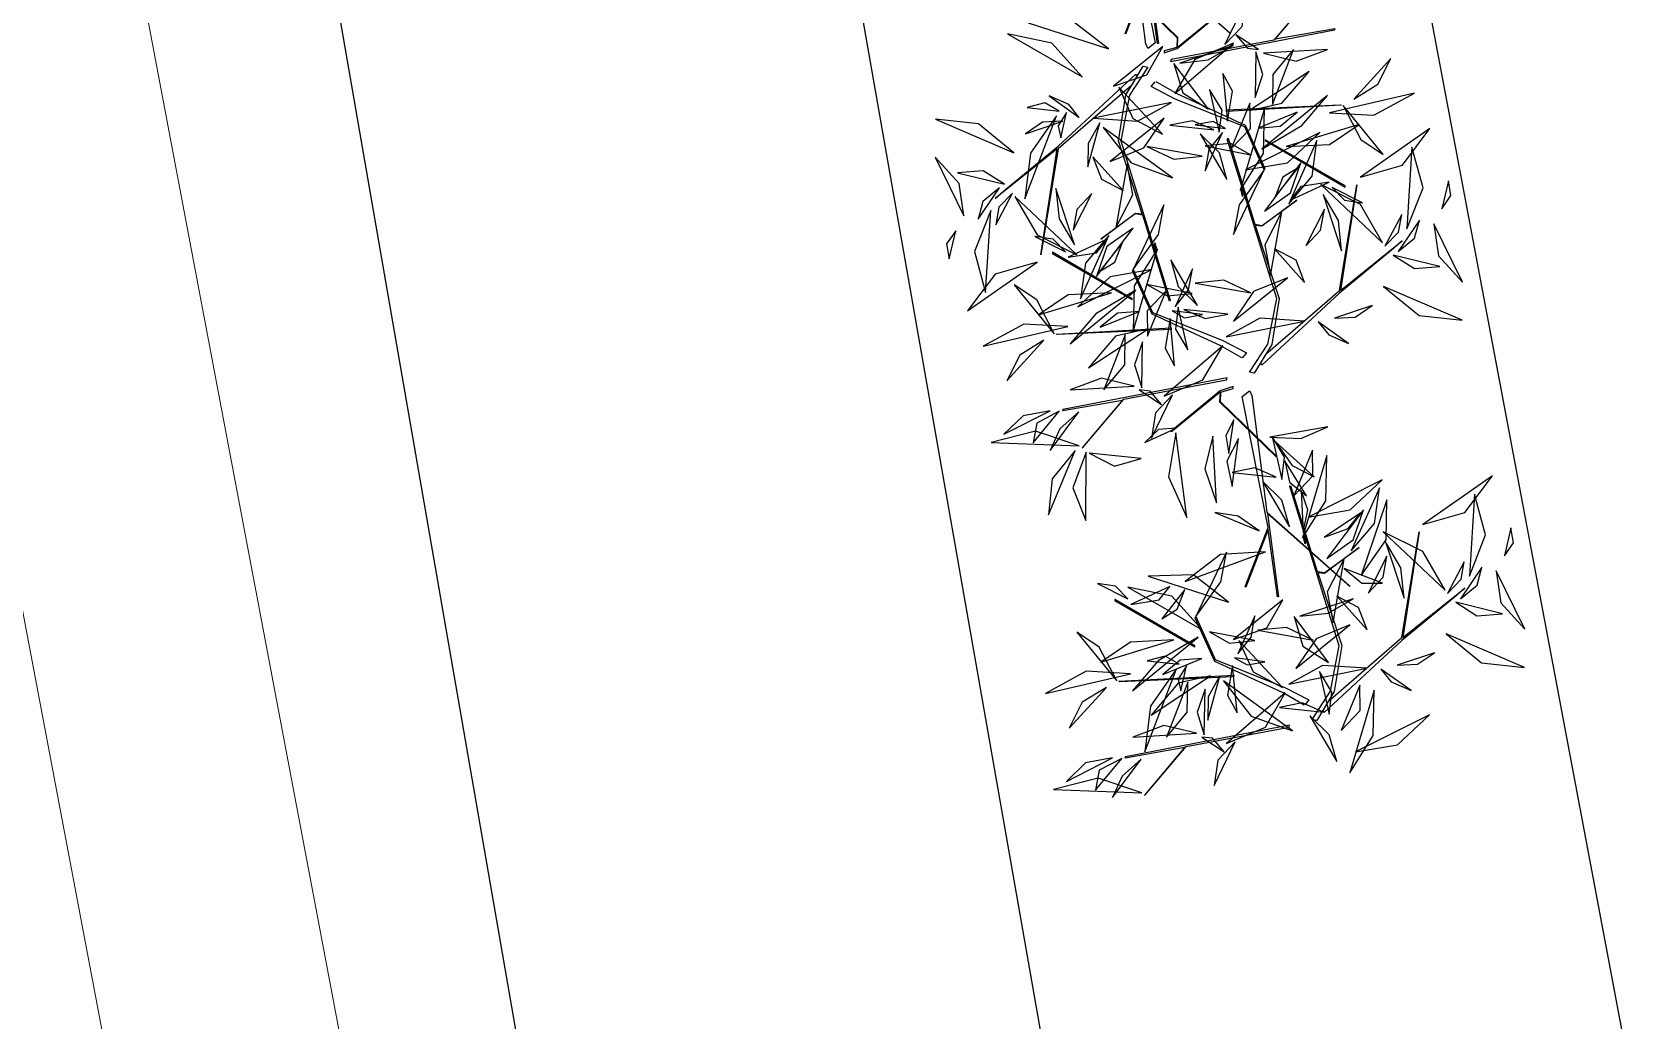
# Model space of a CAD drawing. Header units: centimetres. Extents: x 197412 to 267601, y -375791 to -305433.
# Drawn here: x 199485 to 203088, y -328362 to -326125 of the extents above; entities that cross this region are included whole.
import ezdxf

# ---------------------------------------------------------------- set-up
doc = ezdxf.new("R2010")
doc.units = ezdxf.units.CM
doc.layers.add('3-BAT C-Niveau 0', color=250, linetype='Continuous')
doc.layers.add('prlm-ZCARTOUCHE', color=7, linetype='Continuous', lineweight=13)

# ---------------------------------------------------------------- blocks, each defined once
blk = doc.blocks.new('Groupe-255-1')
at = {"linetype": 'Continuous', "flags": 128}
for points in [[(11934.28, -45371.44), (11952.97, -45387.98), (11950.45, -45369.08), (11950.69, -45369.1), (11952.76, -45384.33), (11957.88, -45371.26), (11957.97, -45371.42), (11952.82, -45384.75), (11958.65, -45414.43), (11957.04, -45415.69), (11956.48, -45414.72), (11953.08, -45388.27), (11934.45, -45371.63)], [(11975.53, -45412.25), (11956.84, -45395.71), (11959.36, -45414.6), (11959.12, -45414.58), (11957.05, -45399.36), (11951.93, -45412.43), (11951.84, -45412.27), (11956.99, -45398.93), (11951.16, -45369.26), (11952.77, -45367.99), (11953.33, -45368.96), (11956.73, -45395.42), (11975.36, -45412.06)], [(11960.69, -45416.68), (11963.64, -45415.67), (11974.81, -45406.51), (11974.63, -45406.54), (11963.68, -45415.49), (11963.78, -45413.18), (11951.12, -45400.9), (11950.86, -45400.86), (11963.6, -45413.26), (11963.54, -45415.44), (11960.68, -45416.2)], [(11956.99, -45419.92), (11952.83, -45426.29), (11950.82, -45436.57), (11962.05, -45472.67), (11961.87, -45472.88), (11955.83, -45453.43), (11954.12, -45453.15), (11946.31, -45458.84), (11954.21, -45452.99), (11955.72, -45453.14), (11950.29, -45436.62), (11951.96, -45426.22), (11953.34, -45424), (11936.64, -45438.44), (11932.75, -45462.38), (11936.45, -45438.44), (11922.43, -45449.63), (11924.84, -45447.53), (11936.65, -45437.8), (11954.26, -45421.52), (11954.45, -45422.03), (11953.34, -45424), (11955.93, -45419.69)], [(12000.5, -45428.43), (12000.73, -45428.55), (11974.75, -45429.97), (11974.77, -45429.58)], [(11980.01, -45488.98), (11984.17, -45482.62), (11986.18, -45472.33), (11974.95, -45436.23), (11975.13, -45436.03), (11981.17, -45455.48), (11982.88, -45455.75), (11990.69, -45450.07), (11982.79, -45455.92), (11981.28, -45455.77), (11986.71, -45472.29), (11985.04, -45482.69), (11983.66, -45484.91), (12000.36, -45470.47), (12004.25, -45446.53), (12000.55, -45470.46), (12014.57, -45459.27), (12012.16, -45461.38), (12000.35, -45471.1), (11982.74, -45487.39), (11982.55, -45486.88), (11983.66, -45484.91), (11981.07, -45489.21)], [(11983.56, -45436.37), (11983.56, -45436.56), (12001.65, -45447.08), (12001.61, -45446.82)], [(11953.44, -45472.53), (11953.44, -45472.35), (11935.35, -45461.82), (11935.39, -45462.09)], [(11936.5, -45480.47), (11936.28, -45480.35), (11962.26, -45478.94), (11962.23, -45479.32)], [(11976.31, -45492.23), (11973.36, -45493.23), (11962.19, -45502.4), (11962.37, -45502.36), (11973.32, -45493.41), (11973.22, -45495.72), (11985.88, -45508), (11986.14, -45508.05), (11973.4, -45495.65), (11973.46, -45493.47), (11976.32, -45492.7)], [(12002.72, -45537.47), (11984.03, -45520.93), (11986.55, -45539.82), (11986.31, -45539.81), (11984.24, -45524.58), (11979.12, -45537.65), (11979.03, -45537.49), (11984.18, -45524.15), (11978.35, -45494.48), (11979.96, -45493.21), (11980.52, -45494.18), (11983.92, -45520.64), (12002.55, -45537.28)], [(11994.16, -45567.57), (11998.32, -45561.21), (12000.32, -45550.92), (11989.1, -45514.82), (11989.27, -45514.62), (11995.31, -45534.07), (11997.02, -45534.34), (12004.83, -45528.66), (11996.93, -45534.51), (11995.42, -45534.36), (12000.86, -45550.88), (11999.19, -45561.28), (11997.8, -45563.5), (12014.5, -45549.06), (12018.39, -45525.12), (12014.7, -45549.05), (12028.72, -45537.86), (12026.3, -45539.97), (12014.5, -45549.69), (11996.89, -45565.98), (11996.7, -45565.47), (11997.8, -45563.5), (11995.21, -45567.8)], [(11967.58, -45551.12), (11967.59, -45550.94), (11949.5, -45540.41), (11949.53, -45540.68)], [(11950.64, -45559.06), (11950.42, -45558.95), (11976.4, -45557.53), (11976.38, -45557.91)]]:
    blk.add_lwpolyline(points, close=True, dxfattribs=at)
for points in [[(11999.27, -45411.26), (11985.79, -45413.62), (11994.91, -45402.79), (11994.77, -45402.85), (11985.48, -45413.83), (11962.22, -45418.18), (11962.09, -45418.63), (11999.26, -45411.48), (11999.38, -45411.24), (11999.31, -45411.25)], [(11958.75, -45423.17), (11963.54, -45425.91), (11979.02, -45433.06), (11983.49, -45442.85), (11983.32, -45443.2), (11978.95, -45433.45), (11963.17, -45427.15), (11957.73, -45424.34), (11958.65, -45423.22)], [(11978.25, -45485.74), (11973.46, -45483), (11957.98, -45475.85), (11953.51, -45466.05), (11953.68, -45465.71), (11958.05, -45475.45), (11973.83, -45481.76), (11979.27, -45484.56), (11978.35, -45485.69)], [(11937.73, -45497.65), (11951.21, -45495.29), (11942.09, -45506.11), (11942.23, -45506.06), (11951.52, -45495.08), (11974.78, -45490.73), (11974.91, -45490.28), (11937.74, -45497.43), (11937.62, -45497.67), (11937.69, -45497.65)], [(11992.39, -45564.33), (11987.6, -45561.59), (11972.12, -45554.44), (11967.65, -45544.65), (11967.83, -45544.3), (11972.19, -45554.04), (11987.97, -45560.35), (11993.41, -45563.15), (11992.49, -45564.28)], [(11951.87, -45576.24), (11965.35, -45573.88), (11956.23, -45584.7), (11956.37, -45584.65), (11965.67, -45573.67), (11988.93, -45569.32), (11989.05, -45568.87), (11951.89, -45576.02), (11951.77, -45576.26), (11951.84, -45576.24)]]:
    blk.add_lwpolyline(points, dxfattribs=at)
at = {"linetype": 'Continuous'}
for points in [[(11974.43, -45414.82, -207.06), (11978.31, -45410.7, -208.24), (11979.17, -45404.99, -209.24), (11979.17, -45404.99, -209.24), (11974.43, -45414.82, -207.06)], [(11948.03, -45415.79, -220.85), (11940.11, -45409.64, -221.31), (11929.85, -45409.92, -222.56), (11929.85, -45409.92, -222.56), (11948.03, -45415.79, -220.85)], [(11942.09, -45422.08, -220.09), (11935.23, -45414.49, -220.53), (11925.21, -45412.39, -219.34), (11925.21, -45412.39, -219.34), (11942.09, -45422.08, -220.09)], [(11976.34, -45414.49, -178.9), (11967.57, -45418.2, -176.01), (11963.09, -45425.92, -172.29), (11963.09, -45425.92, -172.29), (11976.34, -45414.49, -178.9)], [(11976.34, -45414.49, -178.9), (11967.57, -45418.2, -176.01), (11963.09, -45425.92, -172.29), (11963.09, -45425.92, -172.29), (11976.34, -45414.49, -178.9)], [(11976.92, -45412.61, -177.75), (11979.51, -45415.65, -175.38), (11981.99, -45415.91, -172.12), (11981.99, -45415.91, -172.12), (11976.92, -45412.61, -177.75)], [(11949.18, -45424.24, -210.57), (11956.75, -45421.65, -206.9), (11960.34, -45415.28, -202.54), (11960.34, -45415.28, -202.54), (11949.18, -45424.24, -210.57)], [(11964.22, -45419.01, -200.44), (11970.63, -45418.3, -199.26), (11976.25, -45415.06, -200.49), (11976.25, -45415.06, -200.49), (11964.22, -45419.01, -200.44)], [(11981.23, -45426.76, -229.03), (11983.02, -45421.57, -227.48), (11981.4, -45416.43, -225.66), (11981.4, -45416.43, -225.66), (11981.23, -45426.76, -229.03)], [(11983.15, -45416.78, -200.41), (11990.54, -45418.56, -200.32), (11997.61, -45415.93, -200.54), (11997.61, -45415.93, -200.54), (11983.15, -45416.78, -200.41)], [(11989.97, -45415.94, -189.87), (11985.27, -45421.6, -186.93), (11985.16, -45428.37, -183.27), (11985.16, -45428.37, -183.27), (11989.97, -45415.94, -189.87)], [(12003.57, -45427.16, -215.73), (12009.05, -45423.8, -216.78), (12011.98, -45417.98, -215.22), (12011.98, -45417.98, -215.22), (12003.57, -45427.16, -215.73)], [(12003.57, -45427.16, -215.73), (12009.05, -45423.8, -216.78), (12011.98, -45417.98, -215.22), (12011.98, -45417.98, -215.22), (12003.57, -45427.16, -215.73)], [(11962.87, -45419.08, -200.73), (11964.89, -45425.77, -197.34), (11970.67, -45429.47, -193.77), (11970.67, -45429.47, -193.77), (11962.87, -45419.08, -200.73)], [(11962.87, -45419.08, -200.73), (11964.89, -45425.77, -197.34), (11970.67, -45429.47, -193.77), (11970.67, -45429.47, -193.77), (11962.87, -45419.08, -200.73)], [(11975, -45432.12, -198.87), (11976.11, -45425.39, -195.41), (11973.97, -45421.38, -190.33), (11973.97, -45421.38, -190.33), (11975, -45432.12, -198.87)], [(11979.96, -45429.77, -233.25), (11987.34, -45428.1, -238.65), (11993.46, -45420.88, -241.93), (11993.46, -45420.88, -241.93), (11979.96, -45429.77, -233.25)], [(11950.4, -45424.49, -217.22), (11953.59, -45431.57, -219.34), (11960.3, -45435.1, -221.55), (11960.3, -45435.1, -221.55), (11950.4, -45424.49, -217.22)], [(11973.14, -45434.64, -183.73), (11973.78, -45429.64, -181.29), (11970.96, -45424.96, -179.52), (11970.96, -45424.96, -179.52), (11973.14, -45434.64, -183.73)], [(11936.9, -45429.88, -213.12), (11933.67, -45428.03, -210.71), (11929.61, -45429.08, -208.62), (11929.61, -45429.08, -208.62), (11936.9, -45429.88, -213.12)], [(11936.9, -45429.88, -213.12), (11933.67, -45428.03, -210.71), (11929.61, -45429.08, -208.62), (11929.61, -45429.08, -208.62), (11936.9, -45429.88, -213.12)], [(11941.45, -45431.3, -171.59), (11939.06, -45428.39, -169.03), (11934.6, -45426.44, -167.96), (11934.6, -45426.44, -167.96), (11941.45, -45431.3, -171.59)], [(11944.58, -45431.49, -176.08), (11954.66, -45432.16, -174.79), (11962.29, -45427.89, -170.69), (11962.29, -45427.89, -170.69), (11944.58, -45431.49, -176.08)], [(11975.85, -45438.34, -194.21), (11980.22, -45433.81, -192.81), (11980.08, -45428.05, -190.06), (11980.08, -45428.05, -190.06), (11975.85, -45438.34, -194.21)], [(11975.85, -45438.34, -194.21), (11980.22, -45433.81, -192.81), (11980.08, -45428.05, -190.06), (11980.08, -45428.05, -190.06), (11975.85, -45438.34, -194.21)], [(11982.76, -45438.5, -210.1), (11991.84, -45433.17, -209.96), (11997.63, -45426.37, -205.95), (11997.63, -45426.37, -205.95), (11982.76, -45438.5, -210.1)], [(11998.13, -45430.27, -223.19), (12008.14, -45430.83, -225.59), (12017.31, -45425.81, -225.79), (12017.31, -45425.81, -225.79), (11998.13, -45430.27, -223.19)], [(11998.13, -45430.27, -223.19), (12008.14, -45430.83, -225.59), (12017.31, -45425.81, -225.79), (12017.31, -45425.81, -225.79), (11998.13, -45430.27, -223.19)], [(12001.22, -45428.64, -214.21), (12005.18, -45436.31, -211.43), (12010.27, -45439.7, -206.15), (12010.27, -45439.7, -206.15), (12001.22, -45428.64, -214.21)], [(11926.65, -45439.29, -223.66), (11918.63, -45432.74, -222.36), (11908.88, -45431.67, -219.58), (11908.88, -45431.67, -219.58), (11926.65, -45439.29, -223.66)], [(11936.25, -45430.94, -212.64), (11930.4, -45439.39, -211.07), (11929.1, -45449.73, -212.06), (11929.1, -45449.73, -212.06), (11936.25, -45430.94, -212.64)], [(11936.25, -45430.94, -212.64), (11930.4, -45439.39, -211.07), (11929.1, -45449.73, -212.06), (11929.1, -45449.73, -212.06), (11936.25, -45430.94, -212.64)], [(11937.75, -45432.19, -172.05), (11933.11, -45432.4, -171.7), (11929.27, -45435.02, -172.02), (11929.27, -45435.02, -172.02), (11937.75, -45432.19, -172.05)], [(11937.75, -45432.19, -172.05), (11933.11, -45432.4, -171.7), (11929.27, -45435.02, -172.02), (11929.27, -45435.02, -172.02), (11937.75, -45432.19, -172.05)], [(11938.56, -45430.22, -212.09), (11936.63, -45433.21, -209.87), (11937.27, -45435.9, -207.1), (11937.27, -45435.9, -207.1), (11938.56, -45430.22, -212.09)], [(11938.56, -45430.22, -212.09), (11936.63, -45433.21, -209.87), (11937.27, -45435.9, -207.1), (11937.27, -45435.9, -207.1), (11938.56, -45430.22, -212.09)], [(11946.09, -45432.52, -204.62), (11943.47, -45437.21, -205.07), (11943.39, -45442.51, -204.23), (11943.39, -45442.51, -204.23), (11946.09, -45432.52, -204.62)], [(11948.44, -45441.32, -205.3), (11956.08, -45438.17, -204.92), (11960.67, -45431.46, -203.9), (11960.67, -45431.46, -203.9), (11948.44, -45441.32, -205.3)], [(11971.89, -45434.15, -183.47), (11967.05, -45432.07, -183.7), (11961.93, -45433.09, -184.07), (11961.93, -45433.09, -184.07), (11971.89, -45434.15, -183.47)], [(11971.89, -45434.15, -183.47), (11967.05, -45432.07, -183.7), (11961.93, -45433.09, -184.07), (11961.93, -45433.09, -184.07), (11971.89, -45434.15, -183.47)], [(11974.54, -45433.83, -202.35), (11971.72, -45432.25, -200.21), (11967.67, -45432.96, -199.09), (11967.67, -45432.96, -199.09), (11974.54, -45433.83, -202.35)], [(11977.84, -45447.88, -206.43), (11983.12, -45439.48, -204.4), (11983.38, -45429.22, -204.36), (11983.38, -45429.22, -204.36), (11977.84, -45447.88, -206.43)], [(11977.84, -45447.88, -206.43), (11983.12, -45439.48, -204.4), (11983.38, -45429.22, -204.36), (11983.38, -45429.22, -204.36), (11977.84, -45447.88, -206.43)], [(11981.92, -45433.7, -207.72), (11986.89, -45433.32, -206.62), (11990.79, -45430.12, -205.86), (11990.79, -45430.12, -205.86), (11981.92, -45433.7, -207.72)], [(11946.89, -45433.61, -204.31), (11953.19, -45441.6, -204.16), (11962.53, -45444.96, -202.67), (11962.53, -45444.96, -202.67), (11946.89, -45433.61, -204.31)], [(11974.86, -45445.37, -199.98), (11973.19, -45439.34, -200.36), (11968.81, -45435.03, -199.46), (11968.81, -45435.03, -199.46), (11974.86, -45445.37, -199.98)], [(11973.84, -45434.73, -202.12), (11970.8, -45438.57, -201.54), (11969.93, -45443.36, -202.14), (11969.93, -45443.36, -202.14), (11973.84, -45434.73, -202.12)], [(11979.1, -45443.17, -194.97), (11988.6, -45441.55, -192.57), (11995.9, -45434.75, -191.31), (11995.9, -45434.75, -191.31), (11979.1, -45443.17, -194.97)], [(11988.28, -45437.91, -221.24), (11998.09, -45437.4, -218.96), (12004.81, -45432.9, -214.31), (12004.81, -45432.9, -214.31), (11988.28, -45437.91, -221.24)], [(12005.09, -45444.85, -215.07), (12014.61, -45442.12, -213.8), (12020.85, -45433.85, -214.42), (12020.85, -45433.85, -214.42), (12005.09, -45444.85, -215.07)], [(11956.72, -45437.88, -185.42), (11962.82, -45440.74, -185.31), (11969.29, -45440.1, -184.01), (11969.29, -45440.1, -184.01), (11956.72, -45437.88, -185.42)], [(11980.24, -45439.75, -199.77), (11975.67, -45437.19, -197.57), (11969.96, -45437.77, -196.35), (11969.96, -45437.77, -196.35), (11980.24, -45439.75, -199.77)], [(11988.88, -45450.86, -201.48), (11994.18, -45444.6, -202.35), (11995.25, -45436.56, -201.76), (11995.25, -45436.56, -201.76), (11988.88, -45450.86, -201.48)], [(12015.61, -45456.53, -228.35), (12019.28, -45447.22, -229.1), (12016.76, -45438.01, -232.12), (12016.76, -45438.01, -232.12), (12015.61, -45456.53, -228.35)], [(11915.29, -45453.55, -212.86), (11914.23, -45446.28, -209.91), (11908.82, -45440.32, -208.14), (11908.82, -45440.32, -208.14), (11915.29, -45453.55, -212.86)], [(11915.29, -45453.55, -212.86), (11914.23, -45446.28, -209.91), (11908.82, -45440.32, -208.14), (11908.82, -45440.32, -208.14), (11915.29, -45453.55, -212.86)], [(11924.48, -45446.43, -232.48), (11919.67, -45443.37, -232.45), (11913.91, -45443.83, -231.83), (11913.91, -45443.83, -231.83), (11924.48, -45446.43, -232.48)], [(11944.53, -45440.21, -184.69), (11946.45, -45445.28, -183.17), (11951.37, -45447.84, -181.63), (11951.37, -45447.84, -181.63), (11944.53, -45440.21, -184.69)], [(11949.69, -45456.3, -188.89), (11953.56, -45448.8, -185.79), (11952.25, -45441.84, -181.22), (11952.25, -45441.84, -181.22), (11949.69, -45456.3, -188.89)], [(11983.32, -45443.2, -197.23), (11977.65, -45451.07, -194.28), (11976.38, -45457.81, -188.42), (11976.38, -45457.81, -188.42), (11983.32, -45443.2, -197.23)], [(11983.35, -45452.54, -207.16), (11989.28, -45448.37, -205.48), (11991.62, -45441.55, -203.83), (11991.62, -45441.55, -203.83), (11983.35, -45452.54, -207.16)], [(11983.35, -45452.54, -207.16), (11989.28, -45448.37, -205.48), (11991.62, -45441.55, -203.83), (11991.62, -45441.55, -203.83), (11983.35, -45452.54, -207.16)], [(11990.99, -45442.71, -218.46), (11987.54, -45444.86, -216.39), (11985.8, -45449.3, -215.43), (11985.8, -45449.3, -215.43), (11990.99, -45442.71, -218.46)], [(11998.04, -45445.94, -202.5), (11991.64, -45446.96, -200.11), (11989.22, -45450.02, -195.35), (11989.22, -45450.02, -195.35), (11998.04, -45445.94, -202.5)], [(12010.11, -45459.73, -228.97), (12005.11, -45451.01, -227.8), (11996.11, -45446.49, -227.09), (11996.11, -45446.49, -227.09), (12010.11, -45459.73, -228.97)], [(11998.68, -45447.18, -211.6), (12001.49, -45450.07, -211.07), (12005.59, -45450.65, -211.1), (12005.59, -45450.65, -211.1), (11998.68, -45447.18, -211.6)], [(12023.54, -45451.96, -211.21), (12025.6, -45449.01, -209.03), (12025.03, -45445.63, -206.71), (12025.03, -45445.63, -206.71), (12023.54, -45451.96, -211.21)], [(12023.54, -45451.96, -211.21), (12025.6, -45449.01, -209.03), (12025.03, -45445.63, -206.71), (12025.03, -45445.63, -206.71), (12023.54, -45451.96, -211.21)], [(11923.38, -45447.25, -232.75), (11919.64, -45450.31, -233.5), (11918.54, -45454.36, -235.42), (11918.54, -45454.36, -235.42), (11923.38, -45447.25, -232.75)], [(11926.35, -45448.46, -229.3), (11923.26, -45451.65, -228.25), (11922.56, -45455.59, -226.49), (11922.56, -45455.59, -226.49), (11926.35, -45448.46, -229.3)], [(11926.89, -45449.18, -228.97), (11931.89, -45457.9, -227.8), (11940.89, -45462.42, -227.09), (11940.89, -45462.42, -227.09), (11926.89, -45449.18, -228.97)], [(11936.16, -45447.39, -196.26), (11936.88, -45454.26, -195.05), (11940.36, -45460.11, -196.39), (11940.36, -45460.11, -196.39), (11936.16, -45447.39, -196.26)], [(11944.29, -45448.51, -195.33), (11940.91, -45452.12, -195.1), (11940.03, -45456.84, -194.26), (11940.03, -45456.84, -194.26), (11944.29, -45448.51, -195.33)], [(11978.36, -45449.13, -203.84), (11978.58, -45449.02, -203.87), (11978.13, -45447.35, -202.04), (11977.92, -45447.44, -202.02), (11978.36, -45449.13, -203.84)], [(12000.84, -45461.51, -196.26), (12000.12, -45454.65, -195.05), (11996.64, -45448.79, -196.39), (11996.64, -45448.79, -196.39), (12000.84, -45461.51, -196.26)], [(11921.39, -45452.38, -228.35), (11917.72, -45461.68, -229.1), (11920.24, -45470.9, -232.12), (11920.24, -45470.9, -232.12), (11921.39, -45452.38, -228.35)], [(11953.68, -45465.71, -197.23), (11959.35, -45457.83, -194.28), (11960.62, -45451.09, -188.42), (11960.62, -45451.09, -188.42), (11953.68, -45465.71, -197.23)], [(11987.31, -45452.61, -188.89), (11983.44, -45460.11, -185.79), (11984.75, -45467.07, -181.22), (11984.75, -45467.07, -181.22), (11987.31, -45452.61, -188.89)], [(11992.71, -45460.39, -195.33), (11996.09, -45456.79, -195.1), (11996.97, -45452.06, -194.26), (11996.97, -45452.06, -194.26), (11992.71, -45460.39, -195.33)], [(12010.66, -45460.45, -229.3), (12013.74, -45457.26, -228.25), (12014.44, -45453.31, -226.49), (12014.44, -45453.31, -226.49), (12010.66, -45460.45, -229.3)], [(11913.46, -45456.94, -211.21), (11911.4, -45459.89, -209.03), (11911.98, -45463.28, -206.71), (11911.98, -45463.28, -206.71), (11913.46, -45456.94, -211.21)], [(11913.46, -45456.94, -211.21), (11911.4, -45459.89, -209.03), (11911.98, -45463.28, -206.71), (11911.98, -45463.28, -206.71), (11913.46, -45456.94, -211.21)], [(11953.65, -45456.36, -207.16), (11947.72, -45460.54, -205.48), (11945.38, -45467.35, -203.83), (11945.38, -45467.35, -203.83), (11953.65, -45456.36, -207.16)], [(11953.65, -45456.36, -207.16), (11947.72, -45460.54, -205.48), (11945.38, -45467.35, -203.83), (11945.38, -45467.35, -203.83), (11953.65, -45456.36, -207.16)], [(12013.62, -45461.66, -232.75), (12017.36, -45458.6, -233.5), (12018.46, -45454.54, -235.42), (12018.46, -45454.54, -235.42), (12013.62, -45461.66, -232.75)], [(12021.71, -45455.36, -212.86), (12022.77, -45462.63, -209.91), (12028.18, -45468.59, -208.14), (12028.18, -45468.59, -208.14), (12021.71, -45455.36, -212.86)], [(12021.71, -45455.36, -212.86), (12022.77, -45462.63, -209.91), (12028.18, -45468.59, -208.14), (12028.18, -45468.59, -208.14), (12021.71, -45455.36, -212.86)], [(11938.32, -45461.72, -211.6), (11935.51, -45458.83, -211.07), (11931.41, -45458.25, -211.1), (11931.41, -45458.25, -211.1), (11938.32, -45461.72, -211.6)], [(11938.96, -45462.96, -202.5), (11945.36, -45461.94, -200.11), (11947.78, -45458.89, -195.35), (11947.78, -45458.89, -195.35), (11938.96, -45462.96, -202.5)], [(11948.12, -45458.05, -201.48), (11942.82, -45464.3, -202.35), (11941.75, -45472.35, -201.76), (11941.75, -45472.35, -201.76), (11948.12, -45458.05, -201.48)], [(11946.01, -45466.2, -218.46), (11949.47, -45464.05, -216.39), (11951.2, -45459.61, -215.43), (11951.2, -45459.61, -215.43), (11946.01, -45466.2, -218.46)], [(11959.16, -45461.02, -206.43), (11953.88, -45469.43, -204.4), (11953.62, -45479.68, -204.36), (11953.62, -45479.68, -204.36), (11959.16, -45461.02, -206.43)], [(11959.16, -45461.02, -206.43), (11953.88, -45469.43, -204.4), (11953.62, -45479.68, -204.36), (11953.62, -45479.68, -204.36), (11959.16, -45461.02, -206.43)], [(11958.64, -45459.78, -203.84), (11958.42, -45459.88, -203.87), (11958.87, -45461.56, -202.04), (11959.08, -45461.46, -202.02), (11958.64, -45459.78, -203.84)], [(11992.47, -45468.69, -184.69), (11990.55, -45463.63, -183.17), (11985.63, -45461.06, -181.63), (11985.63, -45461.06, -181.63), (11992.47, -45468.69, -184.69)], [(11931.91, -45464.06, -215.07), (11922.39, -45466.79, -213.8), (11916.15, -45475.06, -214.42), (11916.15, -45475.06, -214.42), (11931.91, -45464.06, -215.07)], [(11962.14, -45463.53, -199.98), (11963.81, -45469.57, -200.36), (11968.19, -45473.88, -199.46), (11968.19, -45473.88, -199.46), (11962.14, -45463.53, -199.98)], [(12012.52, -45462.47, -232.48), (12017.33, -45465.54, -232.45), (12023.09, -45465.07, -231.83), (12023.09, -45465.07, -231.83), (12012.52, -45462.47, -232.48)], [(11957.9, -45465.73, -194.97), (11948.4, -45467.36, -192.57), (11941.1, -45474.16, -191.31), (11941.1, -45474.16, -191.31), (11957.9, -45465.73, -194.97)], [(11963.16, -45474.17, -202.12), (11966.2, -45470.34, -201.54), (11967.07, -45465.55, -202.14), (11967.07, -45465.55, -202.14), (11963.16, -45474.17, -202.12)], [(11980.28, -45471.03, -185.42), (11974.18, -45468.17, -185.31), (11967.71, -45468.81, -184.01), (11967.71, -45468.81, -184.01), (11980.28, -45471.03, -185.42)], [(11988.56, -45467.59, -205.3), (11980.92, -45470.73, -204.92), (11976.33, -45477.45, -203.9), (11976.33, -45477.45, -203.9), (11988.56, -45467.59, -205.3)], [(11935.78, -45480.27, -214.21), (11931.82, -45472.6, -211.43), (11926.73, -45469.21, -206.15), (11926.73, -45469.21, -206.15), (11935.78, -45480.27, -214.21)], [(11948.72, -45471, -221.24), (11938.91, -45471.5, -218.96), (11932.19, -45476, -214.31), (11932.19, -45476, -214.31), (11948.72, -45471, -221.24)], [(11954.24, -45470.4, -210.1), (11945.16, -45475.74, -209.96), (11939.37, -45482.54, -205.95), (11939.37, -45482.54, -205.95), (11954.24, -45470.4, -210.1)], [(11956.76, -45469.16, -199.77), (11961.33, -45471.72, -197.57), (11967.04, -45471.14, -196.35), (11967.04, -45471.14, -196.35), (11956.76, -45469.16, -199.77)], [(11961.15, -45470.56, -194.21), (11956.78, -45475.1, -192.81), (11956.92, -45480.85, -190.06), (11956.92, -45480.85, -190.06), (11961.15, -45470.56, -194.21)], [(11961.15, -45470.56, -194.21), (11956.78, -45475.1, -192.81), (11956.92, -45480.85, -190.06), (11956.92, -45480.85, -190.06), (11961.15, -45470.56, -194.21)], [(12010.35, -45469.61, -223.66), (12018.37, -45476.17, -222.36), (12028.12, -45477.23, -219.58), (12028.12, -45477.23, -219.58), (12010.35, -45469.61, -223.66)], [(11955.08, -45475.21, -207.72), (11950.11, -45475.59, -206.62), (11946.21, -45478.78, -205.86), (11946.21, -45478.78, -205.86), (11955.08, -45475.21, -207.72)], [(11962.46, -45475.07, -202.35), (11965.28, -45476.66, -200.21), (11969.33, -45475.95, -199.09), (11969.33, -45475.95, -199.09), (11962.46, -45475.07, -202.35)], [(11963.86, -45474.27, -183.73), (11963.22, -45479.26, -181.29), (11966.04, -45483.95, -179.52), (11966.04, -45483.95, -179.52), (11963.86, -45474.27, -183.73)], [(11965.11, -45474.76, -183.47), (11969.95, -45476.84, -183.7), (11975.07, -45475.82, -184.07), (11975.07, -45475.82, -184.07), (11965.11, -45474.76, -183.47)], [(11965.11, -45474.76, -183.47), (11969.95, -45476.84, -183.7), (11975.07, -45475.82, -184.07), (11975.07, -45475.82, -184.07), (11965.11, -45474.76, -183.47)], [(11999.25, -45476.72, -172.05), (12003.89, -45476.5, -171.7), (12007.73, -45473.88, -172.02), (12007.73, -45473.88, -172.02), (11999.25, -45476.72, -172.05)], [(11999.25, -45476.72, -172.05), (12003.89, -45476.5, -171.7), (12007.73, -45473.88, -172.02), (12007.73, -45473.88, -172.02), (11999.25, -45476.72, -172.05)], [(11938.87, -45478.64, -223.19), (11928.86, -45478.08, -225.59), (11919.69, -45483.1, -225.79), (11919.69, -45483.1, -225.79), (11938.87, -45478.64, -223.19)], [(11938.87, -45478.64, -223.19), (11928.86, -45478.08, -225.59), (11919.69, -45483.1, -225.79), (11919.69, -45483.1, -225.79), (11938.87, -45478.64, -223.19)], [(11957.04, -45479.13, -233.25), (11949.66, -45480.8, -238.65), (11943.54, -45488.02, -241.93), (11943.54, -45488.02, -241.93), (11957.04, -45479.13, -233.25)], [(11962, -45476.79, -198.87), (11960.89, -45483.52, -195.41), (11963.03, -45487.52, -190.33), (11963.03, -45487.52, -190.33), (11962, -45476.79, -198.87)], [(11992.42, -45477.42, -176.08), (11982.34, -45476.75, -174.79), (11974.71, -45481.01, -170.69), (11974.71, -45481.01, -170.69), (11992.42, -45477.42, -176.08)], [(11995.55, -45477.6, -171.59), (11997.95, -45480.51, -169.03), (12002.4, -45482.47, -167.96), (12002.4, -45482.47, -167.96), (11995.55, -45477.6, -171.59)], [(11933.43, -45481.75, -215.73), (11927.96, -45485.1, -216.78), (11925.02, -45490.93, -215.22), (11925.02, -45490.93, -215.22), (11933.43, -45481.75, -215.73)], [(11933.43, -45481.75, -215.73), (11927.96, -45485.1, -216.78), (11925.02, -45490.93, -215.22), (11925.02, -45490.93, -215.22), (11933.43, -45481.75, -215.73)], [(11947.03, -45492.97, -189.87), (11951.73, -45487.31, -186.93), (11951.84, -45480.54, -183.27), (11951.84, -45480.54, -183.27), (11947.03, -45492.97, -189.87)], [(11955.77, -45482.14, -229.03), (11953.98, -45487.34, -227.48), (11955.6, -45492.48, -225.66), (11955.6, -45492.48, -225.66), (11955.77, -45482.14, -229.03)], [(11960.66, -45494.42, -178.9), (11969.43, -45490.71, -176.01), (11973.91, -45482.99, -172.29), (11973.91, -45482.99, -172.29), (11960.66, -45494.42, -178.9)], [(11960.66, -45494.42, -178.9), (11969.43, -45490.71, -176.01), (11973.91, -45482.99, -172.29), (11973.91, -45482.99, -172.29), (11960.66, -45494.42, -178.9)], [(11953.85, -45492.13, -200.41), (11946.46, -45490.35, -200.32), (11939.39, -45492.98, -200.54), (11939.39, -45492.98, -200.54), (11953.85, -45492.13, -200.41)], [(11960.08, -45496.29, -177.75), (11957.5, -45493.26, -175.38), (11955.01, -45493, -172.12), (11955.01, -45493, -172.12), (11960.08, -45496.29, -177.75)], [(11962.58, -45494.09, -207.06), (11958.69, -45498.2, -208.24), (11957.83, -45503.91, -209.24), (11957.83, -45503.91, -209.24), (11962.58, -45494.09, -207.06)], [(11934.83, -45497.7, -174.84), (11928.71, -45498.85, -175.45), (11924.4, -45503.02, -176.76), (11924.4, -45503.02, -176.76), (11934.83, -45497.7, -174.84)], [(11936.9, -45497.83, -174.58), (11931.82, -45500.48, -172.2), (11931, -45504.98, -168.43), (11931, -45504.98, -168.43), (11936.9, -45497.83, -174.58)], [(11941.31, -45497.95, -186.97), (11937.01, -45501.8, -187.38), (11934.84, -45506.68, -185.5), (11934.84, -45506.68, -185.5), (11941.31, -45497.95, -186.97)], [(11976.4, -45499.73, -197.01), (11974.63, -45503.33, -196.39), (11975.32, -45507.4, -196.61), (11975.32, -45507.4, -196.61), (11976.4, -45499.73, -197.01)], [(11941.45, -45505.61, -186.41), (11931.57, -45502.31, -187.61), (11921.47, -45504.88, -186.97), (11921.47, -45504.88, -186.97), (11941.45, -45505.61, -186.41)], [(11963.41, -45501.68, -179.83), (11959.37, -45501.93, -178.67), (11956.28, -45504.9, -177.99), (11956.28, -45504.9, -177.99), (11963.41, -45501.68, -179.83)], [(11963.33, -45502.67, -179.52), (11961.66, -45512.66, -178.73), (11965.78, -45521.84, -177.91), (11965.78, -45521.84, -177.91), (11963.33, -45502.67, -179.52)], [(11971.7, -45503.46, -247.3), (11969.87, -45510.82, -244.69), (11972.52, -45518.58, -243.35), (11972.52, -45518.58, -243.35), (11971.7, -45503.46, -247.3)], [(11971.7, -45503.46, -247.3), (11969.87, -45510.82, -244.69), (11972.52, -45518.58, -243.35), (11972.52, -45518.58, -243.35), (11971.7, -45503.46, -247.3)], [(11977.52, -45503.95, -186.16), (11974.88, -45509.08, -185.75), (11976.09, -45514.82, -185.13), (11976.09, -45514.82, -185.13), (11977.52, -45503.95, -186.16)], [(11984.61, -45503.7, -183.78), (11991.64, -45503.99, -183.14), (11997.7, -45501.34, -184.94), (11997.7, -45501.34, -184.94), (11984.61, -45503.7, -183.78)], [(11987.28, -45513.23, -183.73), (11987.93, -45508.23, -181.29), (11985.1, -45503.55, -179.52), (11985.1, -45503.55, -179.52), (11987.28, -45513.23, -183.73)], [(11985.88, -45504.71, -176.88), (11989.61, -45510.13, -176.9), (11994.65, -45512.69, -174.04), (11994.65, -45512.69, -174.04), (11985.88, -45504.71, -176.88)], [(11940.54, -45506.71, -186.4), (11935.29, -45513.09, -186.75), (11934.45, -45521.29, -187), (11934.45, -45521.29, -187), (11940.54, -45506.71, -186.4)], [(11942.99, -45507.11, -182.25), (11940.02, -45515.19, -178.08), (11942.93, -45522.57, -173.29), (11942.93, -45522.57, -173.29), (11942.99, -45507.11, -182.25)], [(11943.69, -45507.28, -181.99), (11949.43, -45510.28, -181.12), (11955.43, -45508.55, -179.03), (11955.43, -45508.55, -179.03), (11943.69, -45507.28, -181.99)], [(11989.99, -45516.93, -194.21), (11994.36, -45512.4, -192.81), (11994.22, -45506.64, -190.06), (11994.22, -45506.64, -190.06), (11989.99, -45516.93, -194.21)], [(11989.99, -45516.93, -194.21), (11994.36, -45512.4, -192.81), (11994.22, -45506.64, -190.06), (11994.22, -45506.64, -190.06), (11989.99, -45516.93, -194.21)], [(11991.99, -45526.47, -206.43), (11997.26, -45518.07, -204.4), (11997.53, -45507.82, -204.36), (11997.53, -45507.82, -204.36), (11991.99, -45526.47, -206.43)], [(11991.99, -45526.47, -206.43), (11997.26, -45518.07, -204.4), (11997.53, -45507.82, -204.36), (11997.53, -45507.82, -204.36), (11991.99, -45526.47, -206.43)], [(11986.03, -45512.74, -183.47), (11981.19, -45510.66, -183.7), (11976.08, -45511.68, -184.07), (11976.08, -45511.68, -184.07), (11986.03, -45512.74, -183.47)], [(11986.03, -45512.74, -183.47), (11981.19, -45510.66, -183.7), (11976.08, -45511.68, -184.07), (11976.08, -45511.68, -184.07), (11986.03, -45512.74, -183.47)], [(11987.96, -45509.02, -161.32), (11989.04, -45513.84, -161.24), (11992.86, -45516.96, -160.95), (11992.86, -45516.96, -160.95), (11987.96, -45509.02, -161.32)], [(11989.01, -45523.96, -199.98), (11987.34, -45517.93, -200.36), (11982.96, -45513.62, -199.46), (11982.96, -45513.62, -199.46), (11989.01, -45523.96, -199.98)], [(11993.24, -45521.76, -194.97), (12002.75, -45520.14, -192.57), (12010.05, -45513.34, -191.31), (12010.05, -45513.34, -191.31), (11993.24, -45521.76, -194.97)], [(12003.03, -45529.45, -201.48), (12008.32, -45523.19, -202.35), (12009.39, -45515.15, -201.76), (12009.39, -45515.15, -201.76), (12003.03, -45529.45, -201.48)], [(12019.23, -45523.44, -215.07), (12028.75, -45520.71, -213.8), (12035, -45512.44, -214.42), (12035, -45512.44, -214.42), (12019.23, -45523.44, -215.07)], [(11992.11, -45525.27, -223.21), (11993.21, -45520.17, -222.61), (11991.67, -45515.74, -220.88), (11991.67, -45515.74, -220.88), (11992.11, -45525.27, -223.21)], [(11992.11, -45525.27, -223.21), (11993.21, -45520.17, -222.61), (11991.67, -45515.74, -220.88), (11991.67, -45515.74, -220.88), (11992.11, -45525.27, -223.21)], [(12005.28, -45535.01, -207.25), (12010.9, -45526.96, -205.29), (12011.07, -45517.89, -201.98), (12011.07, -45517.89, -201.98), (12005.28, -45535.01, -207.25)], [(12029.76, -45535.12, -228.35), (12033.43, -45525.82, -229.1), (12030.9, -45516.6, -232.12), (12030.9, -45516.6, -232.12), (12029.76, -45535.12, -228.35)], [(11982.16, -45524.86, -228.81), (11977.43, -45521.54, -229.15), (11972.1, -45520.73, -227.32), (11972.1, -45520.73, -227.32), (11982.16, -45524.86, -228.81)], [(11997, -45526.34, -210.84), (12002.33, -45524.38, -209.98), (12005.22, -45520.84, -207.2), (12005.22, -45520.84, -207.2), (11997, -45526.34, -210.84)], [(11997.5, -45531.13, -207.16), (12003.42, -45526.96, -205.48), (12005.77, -45520.14, -203.83), (12005.77, -45520.14, -203.83), (11997.5, -45531.13, -207.16)], [(11997.5, -45531.13, -207.16), (12003.42, -45526.96, -205.48), (12005.77, -45520.14, -203.83), (12005.77, -45520.14, -203.83), (11997.5, -45531.13, -207.16)], [(11992.5, -45527.72, -203.84), (11992.73, -45527.61, -203.87), (11992.28, -45525.94, -202.04), (11992.06, -45526.03, -202.02), (11992.5, -45527.72, -203.84)], [(12024.26, -45538.32, -228.97), (12019.26, -45529.6, -227.8), (12010.25, -45525.08, -227.09), (12010.25, -45525.08, -227.09), (12024.26, -45538.32, -228.97)], [(12037.69, -45530.55, -211.21), (12039.75, -45527.6, -209.03), (12039.17, -45524.22, -206.71), (12039.17, -45524.22, -206.71), (12037.69, -45530.55, -211.21)], [(12037.69, -45530.55, -211.21), (12039.75, -45527.6, -209.03), (12039.17, -45524.22, -206.71), (12039.17, -45524.22, -206.71), (12037.69, -45530.55, -211.21)], [(11983.57, -45529.63, -225.36), (11973.45, -45530.26, -224.7), (11965.41, -45536.34, -224), (11965.41, -45536.34, -224), (11983.57, -45529.63, -225.36)], [(11967.83, -45544.3, -197.23), (11973.5, -45536.42, -194.28), (11974.77, -45529.68, -188.42), (11974.77, -45529.68, -188.42), (11967.83, -45544.3, -197.23)], [(12014.99, -45540.1, -196.26), (12014.26, -45533.24, -195.05), (12010.79, -45527.38, -196.39), (12010.79, -45527.38, -196.39), (12014.99, -45540.1, -196.26)], [(12001.45, -45531.2, -188.89), (11997.59, -45538.7, -185.79), (11998.89, -45545.66, -181.22), (11998.89, -45545.66, -181.22), (12001.45, -45531.2, -188.89)], [(12001.43, -45533.43, -215.21), (12005.38, -45536.7, -213.09), (12010.11, -45536.7, -210.46), (12010.11, -45536.7, -210.46), (12001.43, -45533.43, -215.21)], [(12006.85, -45538.98, -195.33), (12010.23, -45535.38, -195.1), (12011.11, -45530.65, -194.26), (12011.11, -45530.65, -194.26), (12006.85, -45538.98, -195.33)], [(12024.8, -45539.04, -229.3), (12027.89, -45535.85, -228.25), (12028.58, -45531.91, -226.49), (12028.58, -45531.91, -226.49), (12024.8, -45539.04, -229.3)], [(12027.76, -45540.25, -232.75), (12031.51, -45537.19, -233.5), (12032.6, -45533.13, -235.42), (12032.6, -45533.13, -235.42), (12027.76, -45540.25, -232.75)], [(11952.46, -45540.31, -211.6), (11949.66, -45537.43, -211.07), (11945.56, -45536.84, -211.1), (11945.56, -45536.84, -211.1), (11952.46, -45540.31, -211.6)], [(11975.22, -45541.01, -220.85), (11967.3, -45534.86, -221.31), (11957.04, -45535.14, -222.56), (11957.04, -45535.14, -222.56), (11975.22, -45541.01, -220.85)], [(12035.85, -45533.95, -212.86), (12036.92, -45541.22, -209.91), (12042.33, -45547.18, -208.14), (12042.33, -45547.18, -208.14), (12035.85, -45533.95, -212.86)], [(12035.85, -45533.95, -212.86), (12036.92, -45541.22, -209.91), (12042.33, -45547.18, -208.14), (12042.33, -45547.18, -208.14), (12035.85, -45533.95, -212.86)], [(11969.28, -45547.31, -220.09), (11962.42, -45539.71, -220.53), (11952.4, -45537.61, -219.34), (11952.4, -45537.61, -219.34), (11969.28, -45547.31, -220.09)], [(11953.1, -45541.55, -202.5), (11959.5, -45540.53, -200.11), (11961.93, -45537.48, -195.35), (11961.93, -45537.48, -195.35), (11953.1, -45541.55, -202.5)], [(11960.15, -45544.79, -218.46), (11963.61, -45542.64, -216.39), (11965.34, -45538.2, -215.43), (11965.34, -45538.2, -215.43), (11960.15, -45544.79, -218.46)], [(11976.37, -45549.46, -210.57), (11983.94, -45546.87, -206.9), (11987.53, -45540.5, -202.54), (11987.53, -45540.5, -202.54), (11976.37, -45549.46, -210.57)], [(11991.41, -45544.23, -200.44), (11997.82, -45543.52, -199.26), (12003.44, -45540.28, -200.49), (12003.44, -45540.28, -200.49), (11991.41, -45544.23, -200.44)], [(12006.61, -45547.28, -184.69), (12004.69, -45542.22, -183.17), (11999.78, -45539.66, -181.63), (11999.78, -45539.66, -181.63), (12006.61, -45547.28, -184.69)], [(11977.31, -45552.76, -202.12), (11980.35, -45548.93, -201.54), (11981.21, -45544.14, -202.14), (11981.21, -45544.14, -202.14), (11977.31, -45552.76, -202.12)], [(11990.06, -45544.3, -200.73), (11992.08, -45550.99, -197.34), (11997.86, -45554.7, -193.77), (11997.86, -45554.7, -193.77), (11990.06, -45544.3, -200.73)], [(11990.06, -45544.3, -200.73), (11992.08, -45550.99, -197.34), (11997.86, -45554.7, -193.77), (11997.86, -45554.7, -193.77), (11990.06, -45544.3, -200.73)], [(12026.67, -45541.07, -232.48), (12031.47, -45544.13, -232.45), (12037.24, -45543.66, -231.83), (12037.24, -45543.66, -231.83), (12026.67, -45541.07, -232.48)], [(11949.92, -45558.86, -214.21), (11945.96, -45551.19, -211.43), (11940.88, -45547.8, -206.15), (11940.88, -45547.8, -206.15), (11949.92, -45558.86, -214.21)], [(11970.91, -45547.75, -199.77), (11975.47, -45550.31, -197.57), (11981.18, -45549.73, -196.35), (11981.18, -45549.73, -196.35), (11970.91, -45547.75, -199.77)], [(11994.43, -45549.62, -185.42), (11988.33, -45546.76, -185.31), (11981.86, -45547.4, -184.01), (11981.86, -45547.4, -184.01), (11994.43, -45549.62, -185.42)], [(12002.71, -45546.18, -205.3), (11995.07, -45549.32, -204.92), (11990.47, -45556.04, -203.9), (11990.47, -45556.04, -203.9), (12002.71, -45546.18, -205.3)], [(11962.86, -45549.59, -221.24), (11953.06, -45550.09, -218.96), (11946.33, -45554.59, -214.31), (11946.33, -45554.59, -214.31), (11962.86, -45549.59, -221.24)], [(11968.39, -45548.99, -210.1), (11959.3, -45554.33, -209.96), (11953.52, -45561.13, -205.95), (11953.52, -45561.13, -205.95), (11968.39, -45548.99, -210.1)], [(11977.59, -45549.71, -217.22), (11980.78, -45556.79, -219.34), (11987.49, -45560.32, -221.55), (11987.49, -45560.32, -221.55), (11977.59, -45549.71, -217.22)], [(12024.5, -45548.2, -223.66), (12032.52, -45554.76, -222.36), (12042.26, -45555.82, -219.58), (12042.26, -45555.82, -219.58), (12024.5, -45548.2, -223.66)], [(11964.09, -45555.1, -213.12), (11960.86, -45553.26, -210.71), (11956.8, -45554.3, -208.62), (11956.8, -45554.3, -208.62), (11964.09, -45555.1, -213.12)], [(11964.09, -45555.1, -213.12), (11960.86, -45553.26, -210.71), (11956.8, -45554.3, -208.62), (11956.8, -45554.3, -208.62), (11964.09, -45555.1, -213.12)], [(11969.22, -45553.8, -207.72), (11964.25, -45554.18, -206.62), (11960.35, -45557.38, -205.86), (11960.35, -45557.38, -205.86), (11969.22, -45553.8, -207.72)], [(11976.61, -45553.66, -202.35), (11979.42, -45555.25, -200.21), (11983.47, -45554.54, -199.09), (11983.47, -45554.54, -199.09), (11976.61, -45553.66, -202.35)], [(12013.4, -45555.31, -172.05), (12018.03, -45555.09, -171.7), (12021.87, -45552.47, -172.02), (12021.87, -45552.47, -172.02), (12013.4, -45555.31, -172.05)], [(12013.4, -45555.31, -172.05), (12018.03, -45555.09, -171.7), (12021.87, -45552.47, -172.02), (12021.87, -45552.47, -172.02), (12013.4, -45555.31, -172.05)], [(11953.01, -45557.23, -223.19), (11943, -45556.67, -225.59), (11933.83, -45561.69, -225.79), (11933.83, -45561.69, -225.79), (11953.01, -45557.23, -223.19)], [(11953.01, -45557.23, -223.19), (11943, -45556.67, -225.59), (11933.83, -45561.69, -225.79), (11933.83, -45561.69, -225.79), (11953.01, -45557.23, -223.19)], [(11963.44, -45556.16, -212.64), (11957.59, -45564.61, -211.07), (11956.29, -45574.95, -212.06), (11956.29, -45574.95, -212.06), (11963.44, -45556.16, -212.64)], [(11963.44, -45556.16, -212.64), (11957.59, -45564.61, -211.07), (11956.29, -45574.95, -212.06), (11956.29, -45574.95, -212.06), (11963.44, -45556.16, -212.64)], [(11971.18, -45557.73, -233.25), (11963.81, -45559.39, -238.65), (11957.69, -45566.61, -241.93), (11957.69, -45566.61, -241.93), (11971.18, -45557.73, -233.25)], [(11965.75, -45555.44, -212.09), (11963.82, -45558.43, -209.87), (11964.46, -45561.12, -207.1), (11964.46, -45561.12, -207.1), (11965.75, -45555.44, -212.09)], [(11965.75, -45555.44, -212.09), (11963.82, -45558.43, -209.87), (11964.46, -45561.12, -207.1), (11964.46, -45561.12, -207.1), (11965.75, -45555.44, -212.09)], [(11973.28, -45557.74, -204.62), (11970.66, -45562.43, -205.07), (11970.58, -45567.74, -204.23), (11970.58, -45567.74, -204.23), (11973.28, -45557.74, -204.62)], [(11974.08, -45558.83, -204.31), (11980.38, -45566.82, -204.16), (11989.72, -45570.18, -202.67), (11989.72, -45570.18, -202.67), (11974.08, -45558.83, -204.31)], [(11976.14, -45555.38, -198.87), (11975.04, -45562.11, -195.41), (11977.18, -45566.11, -190.33), (11977.18, -45566.11, -190.33), (11976.14, -45555.38, -198.87)], [(12006.57, -45556.01, -176.08), (11996.49, -45555.34, -174.79), (11988.86, -45559.6, -170.69), (11988.86, -45559.6, -170.69), (12006.57, -45556.01, -176.08)], [(11997.99, -45566.4, -183.73), (11998.64, -45561.41, -181.29), (11995.81, -45556.73, -179.52), (11995.81, -45556.73, -179.52), (11997.99, -45566.4, -183.73)], [(12009.7, -45556.19, -171.59), (12012.09, -45559.1, -169.03), (12016.55, -45561.06, -167.96), (12016.55, -45561.06, -167.96), (12009.7, -45556.19, -171.59)], [(11947.58, -45560.34, -215.73), (11942.1, -45563.69, -216.78), (11939.17, -45569.52, -215.22), (11939.17, -45569.52, -215.22), (11947.58, -45560.34, -215.73)], [(11947.58, -45560.34, -215.73), (11942.1, -45563.69, -216.78), (11939.17, -45569.52, -215.22), (11939.17, -45569.52, -215.22), (11947.58, -45560.34, -215.73)], [(11961.17, -45571.56, -189.87), (11965.87, -45565.9, -186.93), (11965.99, -45559.13, -183.27), (11965.99, -45559.13, -183.27), (11961.17, -45571.56, -189.87)], [(11969.91, -45560.73, -229.03), (11968.13, -45565.93, -227.48), (11969.74, -45571.07, -225.66), (11969.74, -45571.07, -225.66), (11969.91, -45560.73, -229.03)], [(11974.81, -45573.01, -178.9), (11983.58, -45569.3, -176.01), (11988.05, -45561.58, -172.29), (11988.05, -45561.58, -172.29), (11974.81, -45573.01, -178.9)], [(11974.81, -45573.01, -178.9), (11983.58, -45569.3, -176.01), (11988.05, -45561.58, -172.29), (11988.05, -45561.58, -172.29), (11974.81, -45573.01, -178.9)], [(12000.7, -45570.11, -194.21), (12005.07, -45565.58, -192.81), (12004.93, -45559.82, -190.06), (12004.93, -45559.82, -190.06), (12000.7, -45570.11, -194.21)], [(12000.7, -45570.11, -194.21), (12005.07, -45565.58, -192.81), (12004.93, -45559.82, -190.06), (12004.93, -45559.82, -190.06), (12000.7, -45570.11, -194.21)], [(12002.7, -45579.65, -206.43), (12007.98, -45571.25, -204.4), (12008.24, -45560.99, -204.36), (12008.24, -45560.99, -204.36), (12002.7, -45579.65, -206.43)], [(12002.7, -45579.65, -206.43), (12007.98, -45571.25, -204.4), (12008.24, -45560.99, -204.36), (12008.24, -45560.99, -204.36), (12002.7, -45579.65, -206.43)], [(11996.75, -45565.91, -183.47), (11991.91, -45563.84, -183.7), (11986.79, -45564.85, -184.07), (11986.79, -45564.85, -184.07), (11996.75, -45565.91, -183.47)], [(11996.75, -45565.91, -183.47), (11991.91, -45563.84, -183.7), (11986.79, -45564.85, -184.07), (11986.79, -45564.85, -184.07), (11996.75, -45565.91, -183.47)], [(11967.99, -45570.72, -200.41), (11960.6, -45568.94, -200.32), (11953.54, -45571.57, -200.54), (11953.54, -45571.57, -200.54), (11967.99, -45570.72, -200.41)], [(11999.72, -45577.14, -199.98), (11998.05, -45571.1, -200.36), (11993.67, -45566.8, -199.46), (11993.67, -45566.8, -199.46), (11999.72, -45577.14, -199.98)], [(12003.95, -45574.94, -194.97), (12013.46, -45573.32, -192.57), (12020.76, -45566.52, -191.31), (12020.76, -45566.52, -191.31), (12003.95, -45574.94, -194.97)], [(11974.23, -45574.88, -177.75), (11971.64, -45571.85, -175.38), (11969.16, -45571.59, -172.12), (11969.16, -45571.59, -172.12), (11974.23, -45574.88, -177.75)], [(11976.72, -45572.68, -207.06), (11972.83, -45576.79, -208.24), (11971.97, -45582.5, -209.24), (11971.97, -45582.5, -209.24), (11976.72, -45572.68, -207.06)], [(11948.98, -45576.3, -174.84), (11942.85, -45577.44, -175.45), (11938.54, -45581.61, -176.76), (11938.54, -45581.61, -176.76), (11948.98, -45576.3, -174.84)], [(11951.05, -45576.42, -174.58), (11945.96, -45579.07, -172.2), (11945.15, -45583.57, -168.43), (11945.15, -45583.57, -168.43), (11951.05, -45576.42, -174.58)], [(11955.46, -45576.54, -186.97), (11951.15, -45580.39, -187.38), (11948.98, -45585.27, -185.5), (11948.98, -45585.27, -185.5), (11955.46, -45576.54, -186.97)], [(11955.59, -45584.2, -186.41), (11945.72, -45580.9, -187.61), (11935.62, -45583.47, -186.97), (11935.62, -45583.47, -186.97), (11955.59, -45584.2, -186.41)]]:
    blk.add_polyline3d(points, dxfattribs=at)
blk = doc.blocks.new('Groupe-261-1')
blk.add_blockref('Groupe-255-1', (0, 0))

msp = doc.modelspace()

# ---------------------------------------------------------------- linework, layer by layer
at = {"layer": '3-BAT C-Niveau 0', "linetype": 'Continuous'}
msp.add_line((198365.4, -315618.1), (202931.5, -341945.9), dxfattribs=at)
at = {"layer": '3-BAT C-Niveau 0'}
msp.add_line((199541.4, -315717.6), (204036.8, -341295), dxfattribs=at)
at = {"layer": '3-BAT C-Niveau 0', "flags": 128}
msp.add_lwpolyline([(205565, -320010.2), (213361.5, -318533.7), (212905.6, -316126.6), (201192.4, -318344.7), (203611.5, -331182.8), (207540.1, -330438.1), (206580.6, -325371.5), (204123.9, -325836.8), (203379.6, -321906.6), (205836.1, -321441.4)], close=True, dxfattribs=at)
at = {"layer": 'prlm-ZCARTOUCHE'}
for points in [[(197412, -316602.8), (256392.2, -305433.2), (267601.2, -364621.4), (208621, -375790.9)], [(198028.7, -317022.7), (255971.8, -306049.5), (266984.6, -364201.5), (209041.4, -375174.7)]]:
    msp.add_lwpolyline(points, close=True, dxfattribs=at)

# ---------------------------------------------------------------- block references
at = {"layer": '3-BAT C-Niveau 0', "xscale": 10, "yscale": 10, "zscale": 10}
msp.add_blockref('Groupe-261-1', (82441.7, 127994.6), dxfattribs=at)

doc.saveas('drawing.dxf')
